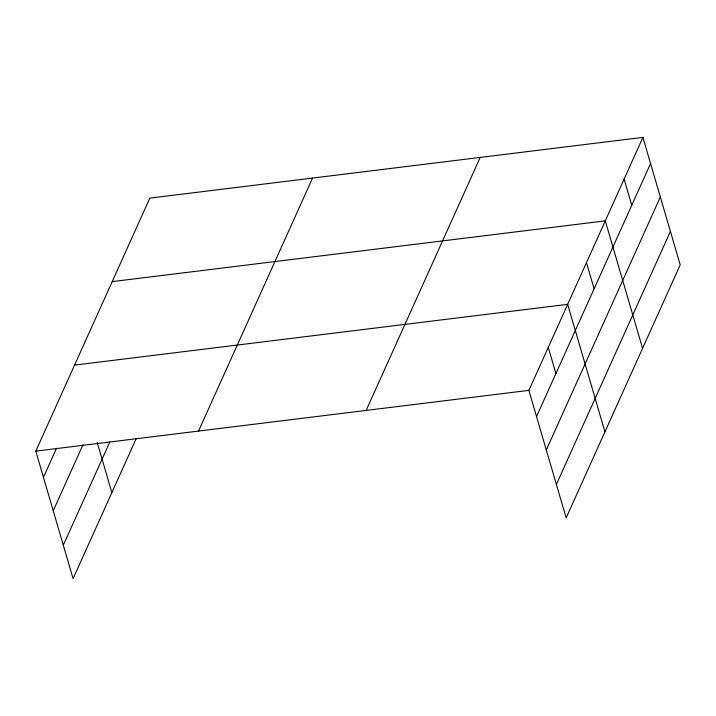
<?xml version="1.0" encoding="UTF-8"?>
<svg xmlns="http://www.w3.org/2000/svg" width="716" height="716" viewBox="0 0 716 716"><rect width="100%" height="100%" fill="white"/><g stroke="black" fill="none" stroke-linecap="round" stroke-linejoin="round"><path stroke-width="1.07" d="M136.183 438.648L73.086 578.635L35.8 451.125L149.832 198.126L642.914 137.365L680.2 264.875L566.168 517.874L528.882 390.372L642.914 137.365M43.452 477.303L56.528 448.297M53.235 510.741L82.984 444.726M63.303 545.198L109.879 441.861M198.52 431.077L312.552 178.078M366.162 410.42L480.194 157.413M536.535 416.542L650.567 163.543M546.308 449.979L660.349 196.981M556.386 484.437L670.418 231.429M112.206 281.612L605.28 220.859L642.565 348.361M74.571 365.106L567.654 304.345L604.939 431.855M35.8 451.125L528.882 390.372M624.101 179.107L631.754 205.286M586.467 262.602L594.119 288.772M548.268 347.358L555.92 373.528M97.197 442.47L111.857 492.617"/></g></svg>
